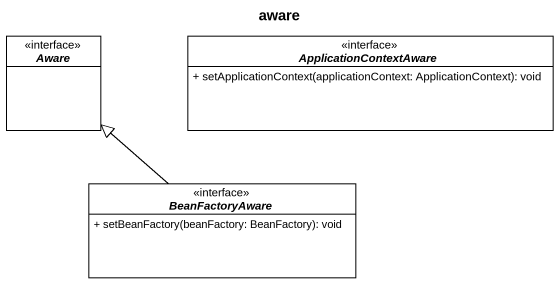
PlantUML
@startuml
title aware
hide circle
hide empty members
skinparam classAttributeIconSize 0
interface Aware <<interface>>
interface ApplicationContextAware <<interface>> {
  + setApplicationContext(applicationContext: ApplicationContext): void
}
interface BeanFactoryAware <<interface>> {
  + setBeanFactory(beanFactory: BeanFactory): void
}
BeanFactoryAware -up-|> Aware
@enduml
